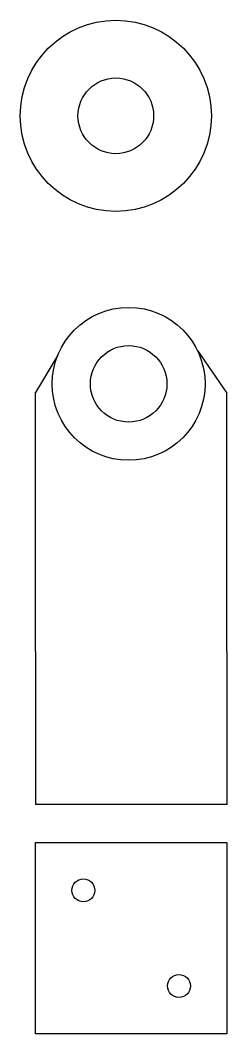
# Model space of a CAD drawing. Header units: inches. Extents: x -54 to 0, y -100 to 165.
import ezdxf

# ---------------------------------------------------------------- set-up
doc = ezdxf.new("R2010")
doc.units = ezdxf.units.IN
doc.header["$MEASUREMENT"] = 0

msp = doc.modelspace()

# ---------------------------------------------------------------- linework, layer by layer
for p, q in [((-43.73, 77.01), (-49.53, 67.26)), ((-7.19, 78.23), (0.47, 67.09)), ((-49.53, -0.5), (-49.53, 67.26)), ((0.47, -0.5), (0.47, 67.09)), ((-49.53, -0.5), (-49.53, 9.5)), ((-49.53, -0.5), (-49.53, -40.49)), ((0.47, -0.5), (0.47, -40.49)), ((0.47, -40.49), (-49.53, -40.49)), ((-49.53, -50.49), (0.47, -50.49)), ((-49.53, -100.49), (-49.53, -50.49)), ((0.47, -50.49), (0.47, -100.49)), ((0.47, -100.49), (-49.53, -100.49))]:
    msp.add_line(p, q)
for centre, radius in [((-28.55, 139.61), 25), ((-28.55, 139.61), 9.9), ((-25.19, 69.51), 20), ((-25.19, 69.51), 10), ((-37.03, -62.99), 3), ((-12.03, -87.99), 3)]:
    msp.add_circle(centre, radius)

doc.saveas('drawing.dxf')
